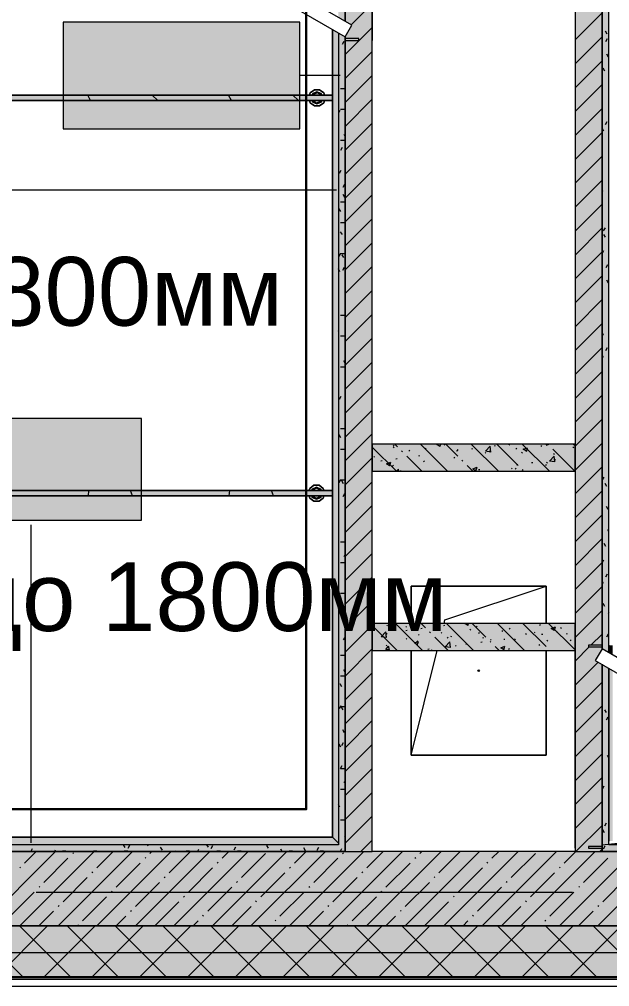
# Model space of a CAD drawing. Header units: millimetres. Extents: x -3817 to 677485, y -22715 to 103890.
# Drawn here: x 67659 to 69406, y 1631 to 4494 of the extents above; entities that cross this region are included whole.
import ezdxf

# ---------------------------------------------------------------- set-up
doc = ezdxf.new("R2010")
doc.units = ezdxf.units.MM
doc.layers.add('PDF _Геометрия', color=7, linetype='Continuous', true_color=0x1d1d1d)
doc.layers.add('PDF _Сплошная заливка', color=7, linetype='Continuous', true_color=0xffffff)
doc.layers.add('PDF _Текст', color=7, linetype='Continuous')
doc.styles.add('PDF GOST-Common', font='arial.ttf')

msp = doc.modelspace()

# ---------------------------------------------------------------- hatches: boundary and pattern name
at = {"layer": 'PDF _Сплошная заливка', "transparency": 33554559}
h = msp.add_hatch(color=256, dxfattribs=at)
h.paths.add_polyline_path([(68623.3, 2051.3), (68623.3, 4441.3), (68603.3, 4452.9), (68603.3, 2051.3)], flags=0)
h.paths.add_polyline_path([(68623.3, 4487.5), (68623.3, 5671.4), (68603.3, 5671.4), (68603.3, 4499.1), (68609.7, 4495.4)], flags=0)
for points in [[(68623.3, 2031.3), (68703.3, 2031.3), (68703.3, 5671.4), (68623.3, 5671.4), (68623.3, 5031.3), (68663.3, 5031.3), (68663.3, 5026.3), (68623.3, 5026.3), (68623.3, 4487.5), (68643.3, 4476), (68623.3, 4441.3), (68623.3, 4436.4), (68663.3, 4436.4), (68663.3, 4431.4), (68623.3, 4431.4), (68623.3, 2051.3)], [(69343.3, 2031.3), (69383.3, 2031.3), (69383.3, 2041.3), (69343.3, 2041.3), (69343.3, 2046.4), (69383.3, 2046.4), (69383.3, 2585.2), (69363.3, 2596.7), (69383.3, 2631.4), (69383.3, 2636.4), (69343.3, 2636.4), (69343.3, 2641.3), (69383.3, 2641.3), (69383.3, 5471.3), (69343.3, 5471.3), (69343.3, 5476.4), (69383.3, 5476.4), (69382.5, 5615.6), (69363.3, 5626.7), (69383.3, 5661.3), (69383.3, 5666.4), (69343.3, 5666.4), (69343.3, 5671.4), (69303.3, 5671.4), (69303.3, 2031.3)], [(68947.9, 3156.4), (69303.3, 3156.4), (69303.3, 3236.4), (68703.3, 3236.4), (68703.3, 3156.4)]]:
    msp.add_hatch(color=256, dxfattribs=at).paths.add_polyline_path(points)
h = msp.add_hatch(color=256, dxfattribs=at)
h.paths.add_polyline_path([(69383.3, 2031.3), (69403.3, 2031.3), (69403.3, 2573.6), (69383.3, 2585.2), (69383.3, 2041.3)], flags=0)
h.paths.add_polyline_path([(69403.3, 2619.8), (69403.3, 5603.6), (69383.3, 5615.2), (69383.3, 2631.4), (69400.1, 2621.6)], flags=0)
h.paths.add_polyline_path([(69403.3, 5649.8), (69403.3, 5651.4), (69400.6, 5651.4)], flags=0)
at = {"layer": 'PDF _Сплошная заливка', "true_color": 0xd7cdc4, "transparency": 33554559}
msp.add_hatch(color=254, dxfattribs=at).paths.add_polyline_path([(68205.7, 2051.3), (68603.3, 2051.3), (68603.3, 2056.3), (68585.8, 2073.8), (67303.3, 2073.8), (67303.3, 2051.3)])
at = {"layer": 'PDF _Сплошная заливка', "transparency": 33554559}
h = msp.add_hatch(color=256, dxfattribs=at)
h.paths.add_polyline_path([(69403.3, 2031.3), (70940.8, 2031.3), (70940.8, 2051.3), (69403.3, 2051.3)], flags=0)
h.paths.add_polyline_path([(72103.3, 2031.3), (72103.3, 2051.3), (71878.3, 2051.3), (71878.3, 2031.3), (71916.6, 2031.3)], flags=0)
h = msp.add_hatch(color=256, dxfattribs=at)
h.paths.add_polyline_path([(66153.3, 1811.3), (66403.3, 1811.3), (66403.3, 2031.3), (66153.3, 2031.3)], flags=0)
h.paths.add_polyline_path([(67303.3, 1811.3), (70903.3, 1811.3), (70903.3, 2031.3), (67303.3, 2031.3)], flags=0)
h.paths.add_polyline_path([(72103.3, 1811.3), (72103.3, 2031.3), (71803.3, 2031.3), (71803.3, 1811.3), (71916.6, 1811.3)], flags=0)
h = msp.add_hatch(color=256, dxfattribs=at)
h.paths.add_polyline_path([(74223.3, 1661.3), (75943.3, 1661.3), (75943.3, 1811.3), (74223.3, 1811.3)], flags=0)
h.paths.add_polyline_path([(71803.3, 1661.3), (72523.3, 1661.3), (72523.3, 1811.3), (71803.3, 1811.3)], flags=0)
h.paths.add_polyline_path([(70903.3, 1661.3), (70903.3, 1811.3), (67303.3, 1811.3), (67303.3, 1661.3), (69690.1, 1661.3)], flags=0)
h.paths.add_polyline_path([(61853.3, 1661.3), (61853.3, 1811.3), (61153.3, 1811.3), (61153.3, 1661.3), (61526.1, 1661.3)], flags=0)
h.paths.add_polyline_path([(57403.3, 1661.3), (57403.3, 1811.3), (56653.3, 1811.3), (56653.3, 1661.3), (57153.3, 1661.3)], flags=0)
h.paths.add_polyline_path([(63953.3, 1661.3), (64503.3, 1661.3), (64503.3, 1811.3), (63953.3, 1811.3)], flags=0)
h.paths.add_polyline_path([(60041.7, 1661.3), (60253.3, 1661.3), (60253.3, 1811.3), (59503.3, 1811.3), (59503.3, 1661.3)], flags=0)
h.paths.add_polyline_path([(65653.3, 1661.3), (66403.3, 1661.3), (66403.3, 1811.3), (65403.3, 1811.3), (65403.3, 1661.3)], flags=0)
h.paths.add_polyline_path([(48153.3, 1661.3), (48403.3, 1661.3), (48403.3, 1811.3), (47653.3, 1811.3), (47653.3, 1661.3)], flags=0)
h.paths.add_polyline_path([(49303.3, 1661.3), (50014.8, 1661.3), (50014.8, 1811.3), (49303.3, 1811.3)], flags=0)
h.paths.add_polyline_path([(52619.9, 1661.3), (53553.3, 1661.3), (53553.3, 1811.3), (52114.8, 1811.3), (52114.8, 1661.3)], flags=0)
h.paths.add_polyline_path([(44455.9, 1661.3), (44553.3, 1661.3), (44553.3, 1811.3), (42980.8, 1811.3), (42980.8, 1661.3), (43773.3, 1661.3)], flags=0)
h.paths.add_polyline_path([(40183.3, 1661.3), (40880.8, 1661.3), (40880.8, 1811.3), (40183.3, 1811.3)], flags=0)
h.paths.add_polyline_path([(39283.3, 1661.3), (39283.3, 1811.3), (38985.9, 1811.3), (38985.9, 1661.3)], flags=0)

# ---------------------------------------------------------------- linework, layer by layer
at = {"layer": 'PDF _Геометрия', "color": 231, "lineweight": 30, "true_color": 0xff80c0}
msp.add_lwpolyline([(67303.3, 2156.3), (68508.3, 2156.3), (68508.3, 5551.3), (67203.3, 5551.3), (67203.3, 9471.3), (66273.3, 9471.3), (66273.3, 9191.4), (65993.3, 9191.4), (65993.3, 2437.9)], dxfattribs=at)
at = {"layer": 'PDF _Геометрия', "color": 7, "lineweight": 9}
for points in [[(68703.3, 5671.4), (68623.3, 5671.4), (68623.3, 4487.5), (68623.3, 5671.4)], [(68603.3, 2056.3), (68585.8, 2073.8), (67303.3, 2073.8), (68585.8, 2073.8), (68585.8, 4463), (68585.8, 2073.8)], [(68608.3, 4327.8), (68489.5, 4327.8)], [(68585.8, 4269.4), (67308.6, 4269.4), (68585.8, 4269.4)], [(68551.8, 4269.4), (68550.7, 4272), (68540, 4276.4), (68529.4, 4272), (68528.3, 4269.4)], [(68528.3, 4269.4), (68531, 4269.4), (68534.7, 4269.4), (68538.5, 4269.4), (68541.9, 4269.4), (68545.5, 4269.4), (68549, 4269.4), (68551.7, 4269.4)], [(68585.8, 4253.3), (67308.6, 4253.3), (68585.8, 4253.3)], [(68551.7, 4253.3), (68549, 4253.3), (68545.3, 4253.3), (68541.6, 4253.3), (68538.2, 4253.3), (68534.5, 4253.3), (68531, 4253.3), (68528.3, 4253.3)], [(68528.3, 4253.3), (68529.4, 4250.7), (68540, 4246.3), (68550.7, 4250.7), (68551.8, 4253.3)], [(68597.8, 3988.3), (67610.6, 3988.3)], [(68550.3, 3099.4), (68549.2, 3102), (68538.6, 3106.4), (68527.9, 3102), (68526.8, 3099.4)], [(68526.9, 3099.4), (68529.6, 3099.4), (68533.2, 3099.4), (68537, 3099.4), (68540.4, 3099.4), (68544.1, 3099.4), (68547.5, 3099.4), (68550.3, 3099.4)], [(68526.8, 3083.3), (68527.9, 3080.7), (68538.6, 3076.3), (68549.2, 3080.7), (68550.3, 3083.3)], [(68550.3, 3083.3), (68547.5, 3083.3), (68543.9, 3083.3), (68540.1, 3083.3), (68536.7, 3083.3), (68533.1, 3083.3), (68529.6, 3083.3), (68526.9, 3083.3)], [(67694.4, 2056.9), (67694.4, 2998.2)], [(68915.8, 2706.3), (68918.3, 2716.4), (69218.3, 2816.3)], [(68818.3, 2316.4), (68895.8, 2626.3)], [(69303.3, 2031.3), (69383.3, 2031.3), (69383.3, 2585.2), (69383.3, 2031.3)], [(68623.3, 2031.3), (68703.3, 2031.3)], [(67303.3, 1732.3), (70903.3, 1732.3)], [(67303.3, 1661.3), (70903.3, 1661.3)], [(67303.3, 1658.4), (70903.3, 1658.4)]]:
    msp.add_lwpolyline(points, dxfattribs=at)
at = {"layer": 'PDF _Геометрия', "color": 9, "lineweight": 9, "true_color": 0xc0c0c0}
for points in [[(69303.3, 2031.3), (68703.3, 2031.3), (68703.3, 5671.4), (69303.3, 5671.4)], [(68703.3, 3156.4), (69303.3, 3156.4), (69303.3, 3236.4), (68703.3, 3236.4)], [(68703.3, 2626.3), (69303.3, 2626.3), (69303.3, 2706.3), (68703.3, 2706.3)]]:
    msp.add_lwpolyline(points, close=True, dxfattribs=at)
at = {"layer": 'PDF _Геометрия', "color": 7, "lineweight": 9}
for points in [[(69383.3, 2631.4), (69383.3, 5615.2)], [(68489.5, 4485.4), (67789.5, 4485.4), (67789.5, 4169.7), (68489.5, 4169.7)], [(68623.3, 4441.3), (68623.3, 2051.3)], [(68518, 4269.4), (68520.1, 4275.8), (68532.4, 4284.8), (68547.6, 4284.8), (68559.9, 4275.8), (68562, 4269.4), (68559.9, 4275.8), (68547.6, 4284.8), (68532.4, 4284.8), (68520.1, 4275.8)], [(68525.8, 4269.4), (68527.6, 4273.8), (68540, 4278.9), (68552.4, 4273.8), (68554.3, 4269.4), (68552.4, 4273.8), (68540, 4278.9), (68527.6, 4273.8)], [(68552.8, 4269.4), (68541.4, 4276.4), (68528.9, 4271.5), (68527.2, 4269.4)], [(68562, 4253.3), (68559.9, 4246.9), (68547.6, 4237.9), (68532.4, 4237.9), (68520.1, 4246.9), (68518, 4253.3), (68520.1, 4246.9), (68532.4, 4237.9), (68547.6, 4237.9), (68559.9, 4246.9)], [(68554.3, 4253.3), (68552.4, 4248.9), (68540, 4243.8), (68527.6, 4248.9), (68525.8, 4253.3), (68527.6, 4248.9), (68540, 4243.8), (68552.4, 4248.9)], [(68527.2, 4253.3), (68538.6, 4246.3), (68551.1, 4251.2), (68552.8, 4253.3)], [(68021, 3312.1), (67367.9, 3312.1), (67367.9, 3012.1), (68021, 3012.1)], [(67308.3, 3083.3), (68585.8, 3083.3), (67292.8, 3083.3), (67292.8, 3099.4), (68585.8, 3099.4), (67308.3, 3099.4), (67308.3, 3162.4), (67308.3, 2962.3), (67292.3, 2962.3), (67308.3, 2962.3)], [(68516.6, 3099.4), (68518.7, 3105.8), (68531, 3114.8), (68546.2, 3114.8), (68558.5, 3105.8), (68560.6, 3099.4), (68558.5, 3105.8), (68546.2, 3114.8), (68531, 3114.8), (68518.7, 3105.8)], [(68524.3, 3099.4), (68526.1, 3103.8), (68538.6, 3108.9), (68551, 3103.8), (68552.8, 3099.4), (68551, 3103.8), (68538.6, 3108.9), (68526.1, 3103.8)], [(68551.3, 3099.4), (68539.9, 3106.4), (68527.5, 3101.5), (68525.8, 3099.4)], [(68560.6, 3083.3), (68558.5, 3076.9), (68546.2, 3067.9), (68531, 3067.9), (68518.7, 3076.9), (68516.6, 3083.3), (68518.7, 3076.9), (68531, 3067.9), (68546.2, 3067.9), (68558.5, 3076.9)], [(68552.8, 3083.3), (68551, 3078.9), (68538.6, 3073.8), (68526.1, 3078.9), (68524.3, 3083.3), (68526.1, 3078.9), (68538.6, 3073.8), (68551, 3078.9)], [(68525.8, 3083.3), (68537.2, 3076.3), (68549.7, 3081.2), (68551.3, 3083.3)], [(69218.3, 2816.3), (68818.3, 2816.3), (68818.3, 2706.3), (68818.3, 2816.3), (69218.3, 2816.3), (69218.3, 2706.3)], [(69218.3, 2626.3), (69218.3, 2316.4), (68818.3, 2316.4), (68818.3, 2626.3), (68818.3, 2316.4), (69218.3, 2316.4)], [(70903.3, 1811.3), (67303.3, 1811.3)]]:
    msp.add_lwpolyline(points, close=True, dxfattribs=at)
at = {"layer": 'PDF _Геометрия', "color": 9, "lineweight": 9, "true_color": 0xc0c0c0}
for points in [[(69403.3, 2641.3), (69403.3, 2619.8), (69403.3, 5603.6)], [(68703.3, 5031.3), (68703.3, 4431.4)], [(68603.3, 4452.9), (68603.3, 2051.3), (67303.3, 2051.3), (67303.3, 2031.3), (68623.3, 2031.3), (68623.3, 2051.3), (68623.3, 2031.3), (67303.3, 2031.3), (67303.3, 1811.3), (67303.3, 1863.3)], [(69303.3, 2041.3), (69303.3, 2626.3)], [(70903.3, 1863.3), (70903.3, 1811.3), (70903.3, 2031.3), (69383.3, 2031.3), (69403.3, 2031.3), (70940.8, 2031.3), (70940.8, 2051.3), (69403.3, 2051.3), (69403.3, 2573.6), (69403.3, 2062.3)], [(66403.3, 1863.3), (66403.3, 1811.3), (66403.3, 1653.3), (67303.3, 1653.3), (67303.3, 1811.3), (67303.3, 1653.3), (70903.3, 1653.3), (70903.3, 1811.3), (70903.3, 1653.3), (71803.3, 1653.3), (71803.3, 1811.3), (71803.3, 1653.3), (72523.3, 1653.3), (72523.3, 1811.3), (72523.3, 1631.4), (38518.4, 1631.4)]]:
    msp.add_lwpolyline(points, dxfattribs=at)
at = {"layer": 'PDF _Геометрия', "color": 253, "lineweight": 13, "true_color": 0xaaaaaa}
for points in [[(68121, 4731.4), (68623.3, 4441.3), (68643.3, 4476), (68141, 4766)], [(68663.3, 4436.4), (68623.3, 4436.4), (68623.3, 4431.4), (68663.3, 4431.4)], [(69343.3, 2636.4), (69383.3, 2636.4), (69383.3, 2641.3), (69343.3, 2641.3)], [(69885.6, 2341.4), (69383.3, 2631.4), (69363.3, 2596.7), (69865.6, 2306.7)], [(69343.3, 2046.4), (69343.3, 2041.3), (69383.3, 2041.3), (69383.3, 2046.4)]]:
    msp.add_lwpolyline(points, close=True, dxfattribs=at)
at = {"layer": 'PDF _Геометрия', "lineweight": 9}
for points in [[(68640.9, 4477.4), (68703.3, 4539.7)], [(69303.3, 4432.6), (69383.3, 4512.6)], [(68623.3, 4389), (68703.3, 4469)], [(69303.3, 4361.9), (69383.3, 4441.9)], [(68623.3, 4318.3), (68703.3, 4398.3)], [(69303.3, 4291.2), (69383.3, 4371.2)], [(68623.3, 4247.6), (68703.3, 4327.6)], [(69303.3, 4220.5), (69383.3, 4300.5)], [(68623.3, 4176.9), (68703.3, 4256.9)], [(69303.3, 4149.8), (69383.3, 4229.8)], [(68623.3, 4106.2), (68703.3, 4186.2)], [(69303.3, 4079), (69383.3, 4159)], [(68623.3, 4035.4), (68703.3, 4115.4)], [(69303.3, 4008.3), (69383.3, 4088.3)], [(68623.3, 3964.7), (68703.3, 4044.7)], [(69303.3, 3937.6), (69383.3, 4017.6)], [(68623.3, 3894), (68703.3, 3974)], [(69303.3, 3866.9), (69383.3, 3946.9)], [(68623.3, 3823.3), (68703.3, 3903.3)], [(69303.3, 3796.2), (69383.3, 3876.2)], [(68623.3, 3752.6), (68703.3, 3832.6)], [(69303.3, 3725.5), (69383.3, 3805.5)], [(68623.3, 3681.9), (68703.3, 3761.9)], [(69303.3, 3654.8), (69383.3, 3734.8)], [(68623.3, 3611.2), (68703.3, 3691.2)], [(69303.3, 3584.1), (69383.3, 3664.1)], [(68623.3, 3540.5), (68703.3, 3620.5)], [(69303.3, 3513.4), (69383.3, 3593.4)], [(68623.3, 3469.8), (68703.3, 3549.8)], [(69303.3, 3442.7), (69383.3, 3522.7)], [(68623.3, 3399), (68703.3, 3479)], [(69303.3, 3371.9), (69383.3, 3451.9)], [(68623.3, 3328.3), (68703.3, 3408.3)], [(69303.3, 3301.2), (69383.3, 3381.2)], [(68623.3, 3257.6), (68703.3, 3337.6)], [(69303.3, 3230.5), (69383.3, 3310.5)], [(68623.3, 3186.9), (68703.3, 3266.9)], [(69303.3, 3159.8), (69383.3, 3239.8)], [(68623.3, 3116.2), (68703.3, 3196.2)], [(69303.3, 3089.1), (69383.3, 3169.1)], [(68623.3, 3045.5), (68703.3, 3125.5)], [(69303.3, 3018.4), (69383.3, 3098.4)], [(68623.3, 2974.8), (68703.3, 3054.8)], [(69303.3, 2947.7), (69383.3, 3027.7)], [(68623.3, 2904.1), (68703.3, 2984.1)], [(69303.3, 2877), (69383.3, 2957)], [(68623.3, 2833.4), (68703.3, 2913.4)], [(69303.3, 2806.3), (69383.3, 2886.3)], [(68623.3, 2762.7), (68703.3, 2842.7)], [(69303.3, 2735.5), (69383.3, 2815.5)], [(68623.3, 2691.9), (68703.3, 2771.9)], [(69303.3, 2664.8), (69383.3, 2744.8)], [(68623.3, 2621.2), (68703.3, 2701.2)], [(69350.5, 2641.3), (69383.3, 2674.1)], [(69303.3, 2594.1), (69345.5, 2636.4)], [(68623.3, 2550.5), (68703.3, 2630.5)], [(69303.3, 2523.4), (69371.7, 2591.8)], [(68623.3, 2479.8), (68703.3, 2559.8)], [(69303.3, 2452.7), (69383.3, 2532.7)], [(68623.3, 2409.1), (68703.3, 2489.1)], [(69303.3, 2382), (69383.3, 2462)], [(68623.3, 2338.4), (68703.3, 2418.4)], [(69303.3, 2311.3), (69383.3, 2391.3)], [(68623.3, 2267.7), (68703.3, 2347.7)], [(69303.3, 2240.6), (69383.3, 2320.6)], [(68623.3, 2197), (68703.3, 2277)], [(69303.3, 2169.9), (69383.3, 2249.9)], [(68623.3, 2126.3), (68703.3, 2206.3)], [(69303.3, 2099.1), (69383.3, 2179.1)], [(68623.3, 2055.5), (68703.3, 2135.5)], [(69306.2, 2031.3), (69383.3, 2108.4)], [(68669.8, 2031.3), (68703.3, 2064.8)], [(69376.9, 2031.3), (69383.3, 2037.7)], [(67546.4, 1811.3), (67766.4, 2031.3)], [(67660.4, 1811.3), (67880.4, 2031.3)], [(67674.9, 1996.9), (67709.3, 2031.3)], [(67731.9, 1939.9), (67803.2, 2011.1)], [(67774.5, 1811.3), (67994.5, 2031.3)], [(67817.4, 2025.4), (67819.8, 2027.8)], [(67888.5, 1811.3), (68108.5, 2031.3)], [(67888.7, 1982.6), (67937.4, 2031.3)], [(68002.6, 1811.3), (68222.6, 2031.3)], [(68031.3, 2011.1), (68033.7, 2013.5)], [(68045.5, 2025.4), (68051.5, 2031.3)], [(68102.6, 1968.4), (68165.5, 2031.3)], [(68116.6, 1811.3), (68336.6, 2031.3)], [(68230.7, 1811.3), (68450.7, 2031.3)], [(68259.4, 2011.1), (68279.6, 2031.3)], [(68316.4, 1954.1), (68387.7, 2025.4)], [(68344.7, 1811.3), (68564.7, 2031.3)], [(68458.8, 1811.3), (68678.8, 2031.3)], [(68473.2, 1996.9), (68507.7, 2031.3)], [(68530.3, 1939.9), (68601.5, 2011.1)], [(68572.8, 1811.3), (68792.8, 2031.3)], [(68615.8, 2025.4), (68618.2, 2027.8)], [(68686.9, 1811.3), (68906.9, 2031.3)], [(68687.1, 1982.6), (68735.8, 2031.3)], [(68800.9, 1811.3), (69020.9, 2031.3)], [(68829.6, 2011.1), (68832, 2013.5)], [(68843.9, 2025.4), (68849.8, 2031.3)], [(68900.9, 1968.4), (68963.9, 2031.3)], [(68915, 1811.3), (69135, 2031.3)], [(69029, 1811.3), (69249, 2031.3)], [(69057.7, 2011.1), (69077.9, 2031.3)], [(69114.8, 1954.1), (69186, 2025.4)], [(69143.1, 1811.3), (69363.1, 2031.3)], [(69257.1, 1811.3), (69477.1, 2031.3)], [(69271.6, 1996.9), (69306, 2031.3)], [(69328.6, 1939.9), (69399.9, 2011.1)], [(69371.2, 1811.3), (69591.2, 2031.3)], [(67660.6, 1982.6), (67663, 1985)], [(67945.7, 1925.6), (68017, 1996.9)], [(68159.6, 1911.3), (68230.9, 1982.6)], [(68245.1, 1996.9), (68247.5, 1999.3)], [(68459, 1982.6), (68461.3, 1985)], [(68744.1, 1925.6), (68815.4, 1996.9)], [(68957.9, 1911.3), (69029.2, 1982.6)], [(69043.5, 1996.9), (69045.8, 1999.3)], [(69257.3, 1982.6), (69259.7, 1985)], [(67788.9, 1882.8), (67860.2, 1954.1)], [(67874.5, 1968.4), (67876.8, 1970.7)], [(68088.3, 1954.1), (68090.7, 1956.5)], [(68373.4, 1897.1), (68444.7, 1968.4)], [(68587.3, 1882.8), (68658.6, 1954.1)], [(68672.8, 1968.4), (68675.2, 1970.7)], [(68886.7, 1954.1), (68889, 1956.5)], [(69171.8, 1897.1), (69243.1, 1968.4)], [(69385.6, 1882.8), (69456.9, 1954.1)], [(67717.7, 1925.6), (67720, 1928)], [(68002.8, 1868.6), (68074.1, 1939.9)], [(68216.6, 1854.3), (68287.9, 1925.6)], [(68302.2, 1939.9), (68304.5, 1942.2)], [(68516, 1925.6), (68518.4, 1928)], [(68801.1, 1868.6), (68872.4, 1939.9)], [(69015, 1854.3), (69086.2, 1925.6)], [(69100.5, 1939.9), (69102.9, 1942.2)], [(69314.3, 1925.6), (69316.7, 1928)], [(67632.1, 1840.1), (67703.4, 1911.3)], [(67846, 1825.8), (67917.2, 1897.1)], [(67931.5, 1911.3), (67933.9, 1913.7)], [(68145.3, 1897.1), (68147.7, 1899.5)], [(68430.5, 1840.1), (68501.7, 1911.3)], [(68644.3, 1825.8), (68715.6, 1897.1)], [(68729.8, 1911.3), (68732.2, 1913.7)], [(68943.7, 1897.1), (68946.1, 1899.5)], [(69228.8, 1840.1), (69300.1, 1911.3)], [(67774.7, 1868.6), (67777, 1871)], [(68059.8, 1811.6), (68131.1, 1882.8)], [(68287.7, 1811.3), (68344.9, 1868.6)], [(68359.2, 1882.8), (68361.5, 1885.2)], [(68573, 1868.6), (68575.4, 1871)], [(68858.1, 1811.6), (68929.4, 1882.8)], [(69086, 1811.3), (69143.3, 1868.6)], [(69157.5, 1882.8), (69159.9, 1885.2)], [(69371.4, 1868.6), (69373.7, 1871)], [(67717.4, 1811.3), (67760.4, 1854.3)], [(67945.5, 1811.3), (67974.3, 1840.1)], [(67988.5, 1854.3), (67990.9, 1856.7)], [(68202.4, 1840.1), (68204.7, 1842.4)], [(68515.8, 1811.3), (68558.8, 1854.3)], [(68743.9, 1811.3), (68772.6, 1840.1)], [(68786.9, 1854.3), (68789.2, 1856.7)], [(69000.7, 1840.1), (69003.1, 1842.4)], [(69314.1, 1811.3), (69357.1, 1854.3)], [(67668.4, 1661.3), (67518.4, 1811.3)], [(67592.7, 1661.3), (67742.7, 1811.3)], [(67809.8, 1661.3), (67659.8, 1811.3)], [(67734.1, 1661.3), (67884.1, 1811.3)], [(67951.2, 1661.3), (67801.2, 1811.3)], [(67831.7, 1811.6), (67834.1, 1813.9)], [(67875.5, 1661.3), (68025.5, 1811.3)], [(68092.7, 1661.3), (67942.7, 1811.3)], [(68016.9, 1661.3), (68166.9, 1811.3)], [(68234.1, 1661.3), (68084.1, 1811.3)], [(68158.4, 1661.3), (68308.4, 1811.3)], [(68173.6, 1811.3), (68188.1, 1825.8)], [(68375.5, 1661.3), (68225.5, 1811.3)], [(68299.8, 1661.3), (68449.8, 1811.3)], [(68516.9, 1661.3), (68366.9, 1811.3)], [(68401.7, 1811.3), (68401.9, 1811.6)], [(68416.2, 1825.8), (68418.6, 1828.2)], [(68441.2, 1661.3), (68591.2, 1811.3)], [(68658.4, 1661.3), (68508.4, 1811.3)], [(68582.6, 1661.3), (68732.6, 1811.3)], [(68630, 1811.6), (68632.4, 1813.9)], [(68799.8, 1661.3), (68649.8, 1811.3)], [(68724, 1661.3), (68874, 1811.3)], [(68941.2, 1661.3), (68791.2, 1811.3)], [(68865.5, 1661.3), (69015.5, 1811.3)], [(69082.6, 1661.3), (68932.6, 1811.3)], [(68972, 1811.3), (68986.4, 1825.8)], [(69006.9, 1661.3), (69156.9, 1811.3)], [(69224, 1661.3), (69074, 1811.3)], [(69148.3, 1661.3), (69298.3, 1811.3)], [(69200.1, 1811.3), (69200.3, 1811.6)], [(69214.5, 1825.8), (69216.9, 1828.2)], [(69365.5, 1661.3), (69215.5, 1811.3)], [(69289.7, 1661.3), (69439.7, 1811.3)], [(69506.9, 1661.3), (69356.9, 1811.3)]]:
    msp.add_lwpolyline(points, dxfattribs=at)
at = {"layer": 'PDF _Геометрия', "color": 253, "lineweight": 9, "true_color": 0x9b9b9b}
for points in [[(69398.8, 4449.8), (69393.7, 4458.5)], [(68619.5, 4428.1), (68614.5, 4419.4)], [(69398.3, 4436), (69393.3, 4427.3)], [(69402.8, 4381.7), (69397.8, 4390.4)], [(69391.7, 4340.1), (69386.7, 4348.8)], [(69402.4, 4319.3), (69403.3, 4319.3)], [(68609.9, 4288.8), (68620, 4288.8)], [(69402.4, 4258.3), (69403.3, 4258.3)], [(68607.2, 4224), (68603.3, 4217.1)], [(68609.9, 4227.8), (68620, 4227.8)], [(69384.6, 4230.4), (69383.3, 4232.7)], [(69397.2, 4190.2), (69392.2, 4181.5)], [(68623.3, 4147), (68620.1, 4152.6)], [(69388.7, 4162.4), (69383.7, 4171.1)], [(69402.4, 4166.9), (69403.3, 4166.9)], [(68609.9, 4136.4), (68620, 4136.4)], [(68614.3, 4114.3), (68609.3, 4105.6)], [(69403.3, 4076.2), (69403, 4076.7)], [(68610.2, 4046.3), (68605.2, 4037.6)], [(68621.4, 4004.7), (68616.3, 3995.9)], [(69385, 3986.1), (69383.3, 3983.2)], [(69402.4, 3984), (69403.3, 3984)], [(68609.9, 3953.5), (68620, 3953.5)], [(68622.1, 3966.2), (68617.1, 3974.9)], [(68610.9, 3924.5), (68605.9, 3933.2)], [(69402.4, 3923), (69403.3, 3923)], [(68609.9, 3892.6), (68620, 3892.6)], [(68615, 3856.5), (68610, 3865.2)], [(69392.1, 3876.5), (69387, 3867.8)], [(69393.9, 3848.6), (69388.8, 3857.3)], [(69388, 3808.4), (69383.3, 3800.3)], [(69402.4, 3831.6), (69403.3, 3831.6)], [(68609.1, 3800.6), (68604.1, 3791.8)], [(68609.9, 3801.1), (68620, 3801.1)], [(68619.1, 3788.5), (68614.1, 3797.2)], [(68608, 3746.8), (68603.3, 3754.9)], [(68620.3, 3758.9), (68615.3, 3750.2)], [(69399.1, 3766.8), (69394.1, 3758.1)], [(69402, 3712.5), (69397, 3721.3)], [(69402.4, 3648.7), (69403.3, 3648.7)], [(68609.9, 3618.2), (68620, 3618.2)], [(69402.4, 3587.7), (69403.3, 3587.7)], [(68605, 3569.1), (68603.3, 3572.1)], [(68609.9, 3557.3), (68620, 3557.3)], [(69386.9, 3562.7), (69383.3, 3556.4)], [(69398, 3521.1), (69393, 3512.3)], [(69387.9, 3493.2), (69383.3, 3501.2)], [(69402.4, 3496.3), (69403.3, 3496.3)], [(68603.9, 3486.8), (68603.3, 3485.6)], [(68609.9, 3465.8), (68620, 3465.8)], [(68623.3, 3476.5), (68619.3, 3483.4)], [(68611, 3377.1), (68606, 3368.4)], [(69402.4, 3313.4), (69403.3, 3313.4)], [(68610.1, 3255.4), (68605.1, 3264.1)], [(68609.9, 3282.9), (68620, 3282.9)], [(69402.4, 3252.5), (69403.3, 3252.5)], [(68609.9, 3222), (68620, 3222)], [(69402.4, 3161), (69403.3, 3161)], [(68609.9, 3131.4), (68604.9, 3122.7)], [(68609.9, 3130.5), (68620, 3130.5)], [(68618.3, 3119.3), (68613.3, 3128)], [(69388.8, 3139.3), (69383.7, 3130.5)], [(69397.2, 3111.4), (69392.1, 3120.1)], [(68621.1, 3089.7), (68616.1, 3081)], [(69401.2, 3043.4), (69396.2, 3052.1)], [(69403.3, 2978.9), (69400.3, 2984.1)], [(69402.4, 2978.2), (69403.3, 2978.2)], [(68623.3, 2971.6), (68623.1, 2971.4)], [(68609.9, 2947.7), (68620, 2947.7)], [(69394.2, 2933.7), (69389.1, 2942.4)], [(68604.2, 2899.9), (68603.3, 2901.5)], [(68623.3, 2910.6), (68619, 2903.3)], [(69387.7, 2893.5), (69383.3, 2885.9)], [(69402.4, 2917.2), (69403.3, 2917.2)], [(68609.9, 2886.7), (68620, 2886.7)], [(69398.8, 2851.9), (69393.8, 2843.2)], [(69387.1, 2824), (69383.3, 2830.7)], [(69402.4, 2825.7), (69403.3, 2825.7)], [(68609.9, 2795.3), (68620, 2795.3)], [(69391.2, 2756), (69386.1, 2764.7)], [(68623.3, 2744.9), (68622.5, 2746.2)], [(69403.3, 2737.6), (69400.9, 2733.5)], [(68623, 2666.3), (68617.9, 2657.6)], [(69401.8, 2674.2), (69396.8, 2665.5)], [(69402.4, 2642.9), (69403.3, 2642.9)], [(68609.9, 2612.4), (68620, 2612.4)], [(68609.9, 2551.4), (68620, 2551.4)], [(68623.3, 2562.1), (68619.6, 2568.5)], [(68613.4, 2518.1), (68608.4, 2526.9)], [(69402.4, 2490.5), (69403.3, 2490.5)], [(68610.7, 2462.2), (68605.7, 2453.5)], [(68609.9, 2460), (68620, 2460)], [(68617.5, 2450.1), (68612.5, 2458.8)], [(69396.4, 2442.2), (69391.3, 2450.9)], [(69400.7, 2428.4), (69395.7, 2419.7)], [(68621.6, 2382.1), (68616.6, 2390.8)], [(68610.4, 2340.4), (68605.4, 2349.2)], [(68617.8, 2352.5), (68612.8, 2343.8)], [(69403.3, 2308.3), (69399.5, 2314.9)], [(69402.4, 2307.6), (69403.3, 2307.6)], [(68613.7, 2284.5), (68608.7, 2275.8)], [(68609.9, 2277.1), (68620, 2277.1)], [(68623.3, 2240.1), (68619.8, 2234.2)], [(69402.4, 2246.6), (69403.3, 2246.6)], [(68603.4, 2230.8), (68603.3, 2230.9)], [(68609.9, 2216.1), (68620, 2216.1)], [(69388.5, 2224.3), (69383.4, 2215.6)], [(68607.4, 2162.7), (68603.3, 2170)], [(69402.4, 2155.2), (69403.3, 2155.2)], [(68609.9, 2124.7), (68620, 2124.7)], [(69390.4, 2086.8), (69385.3, 2095.5)], [(69395.5, 2114.7), (69390.5, 2106)], [(68623.3, 2074.4), (68621.7, 2077)], [(67697.7, 2039.1), (67693.3, 2031.3)], [(67765.7, 2035), (67763.7, 2031.3)], [(67786.9, 2033.3), (67797, 2033.3)], [(67878.4, 2033.3), (67888.4, 2033.3)], [(67972.8, 2042.7), (67967.9, 2051.3)], [(67969.8, 2033.3), (67979.9, 2033.3)], [(67985.1, 2049.1), (67980.1, 2040.4)], [(68040.9, 2046.8), (68038.2, 2051.3)], [(68082.5, 2035.6), (68077.5, 2044.4)], [(68120.2, 2031.3), (68119.1, 2033.2)], [(68152.7, 2033.3), (68162.8, 2033.3)], [(68189.2, 2036.9), (68186, 2031.3)], [(68218.6, 2043.8), (68214.2, 2051.3)], [(68230.8, 2048), (68225.8, 2039.3)], [(68244.1, 2033.3), (68254.2, 2033.3)], [(68298.9, 2043.9), (68293.8, 2035.2)], [(68305.1, 2033.3), (68315.2, 2033.3)], [(68396.3, 2040.8), (68391.2, 2049.5)], [(68436.9, 2031.3), (68432.9, 2038.4)], [(68457.5, 2033.3), (68467.6, 2033.3)], [(68505.9, 2033.7), (68500.9, 2042.5)], [(68544.6, 2042.9), (68539.6, 2034.1)], [(68548.9, 2033.3), (68559, 2033.3)], [(68612.6, 2038.8), (68608.3, 2031.3)], [(69391.5, 2046.6), (69386.4, 2037.9)]]:
    msp.add_lwpolyline(points, dxfattribs=at)
at = {"layer": 'PDF _Геометрия', "color": 9, "lineweight": 9, "true_color": 0xc3c3c1}
for points in [[(67870.4, 4253.3), (67861.7, 4269.4)], [(68069.1, 4253.3), (68052, 4269.4)], [(68286.9, 4253.3), (68278.2, 4269.4)], [(68485.6, 4253.3), (68468.5, 4269.4)], [(67863.7, 3083.3), (67865.3, 3099.4)], [(67994.5, 3083.3), (67988.7, 3099.4)], [(68280.2, 3083.3), (68281.8, 3099.4)], [(68411, 3083.3), (68405.2, 3099.4)]]:
    msp.add_lwpolyline(points, dxfattribs=at)
at = {"layer": 'PDF _Геометрия', "color": 252, "lineweight": 9, "true_color": 0x878787}
for points in [[(68777.7, 3228.9), (68770.3, 3236.4)], [(68925.7, 3156.4), (68845.7, 3236.4)], [(68903.7, 3229.6), (68894.9, 3235.6), (68896.9, 3236.4)], [(68903.7, 3229.6), (68906, 3236.4)], [(68915.3, 3236.1), (68917.8, 3233.8)], [(68956.2, 3201.3), (68921.2, 3236.4)], [(69076.5, 3156.4), (68996.5, 3236.4)], [(69134.8, 3173.6), (69072, 3236.4)], [(69107.4, 3236.4), (69110.1, 3234.6)], [(69227.4, 3156.4), (69147.4, 3236.4)], [(69218.2, 3233.7), (69220.9, 3235.7)], [(69225.3, 3234), (69222.9, 3236.4)], [(69303.3, 3231.4), (69298.3, 3236.4)], [(68774.8, 3156.4), (68703.3, 3227.9)], [(68765.2, 3228.6), (68768, 3226.8)], [(68765.8, 3231.7), (68768.5, 3233.8)], [(68792.8, 3213.8), (68790.3, 3216.4)], [(68811.6, 3218.3), (68814.1, 3216)], [(68860.1, 3224.6), (68862.9, 3222.8)], [(68953.1, 3217), (68956.5, 3217.4)], [(68955, 3220.6), (68957.8, 3218.8)], [(68997.7, 3222.8), (69001, 3223.3)], [(69037.1, 3209.8), (69039.8, 3211.8)], [(69054.2, 3213.3), (69038.4, 3215.7), (69052.3, 3230.2)], [(69049.9, 3216.5), (69052.7, 3214.7)], [(69054.2, 3213.2), (69052.3, 3230.1)], [(69065, 3231.7), (69068.3, 3232.1)], [(69128.4, 3222.3), (69131.1, 3224.3)], [(69144.8, 3212.5), (69147.6, 3210.7)], [(69159.3, 3215.4), (69150.4, 3221.3), (69162.9, 3226.1)], [(69159.3, 3215.3), (69162.9, 3226.1)], [(69202.2, 3232.4), (69205.1, 3230.6)], [(69302.9, 3156.4), (69237.9, 3221.4)], [(69239.7, 3208.5), (69242.5, 3206.7)], [(69297.1, 3228.4), (69300, 3226.6)], [(68708, 3200.5), (68710.4, 3198.2)], [(68729, 3187.5), (68732.3, 3187.9)], [(68754.4, 3172.3), (68745.5, 3178.2), (68758, 3183)], [(68754.4, 3172.2), (68758, 3183)], [(68773.5, 3193.3), (68776.8, 3193.8)], [(68850.3, 3156.4), (68805.4, 3201.3)], [(68840.9, 3202.2), (68844.2, 3202.6)], [(68854.9, 3185.1), (68857.6, 3187.1)], [(68944.8, 3196.4), (68947.4, 3198.5)], [(68971.3, 3186.2), (68968.8, 3188.7)], [(69175, 3182.2), (69178.3, 3182.7)], [(69219.1, 3183.4), (69221.5, 3181.1)], [(69244, 3183.8), (69228.2, 3186.3), (69242, 3200.7)], [(69244, 3183.8), (69242, 3200.7)], [(69242.4, 3191.1), (69245.7, 3191.5)], [(68763.7, 3172.5), (68766.3, 3174.6)], [(68775.2, 3156.4), (68780.8, 3163)], [(68782, 3156.4), (68780.8, 3163)], [(68787.2, 3158.1), (68789.9, 3156.4)], [(69001.2, 3156.4), (68983.9, 3173.6)], [(69001, 3164), (69013.5, 3168.8)], [(69001, 3164), (69009.9, 3158)], [(69009.9, 3158), (69013.5, 3168.7)], [(69018.2, 3161.6), (69021.5, 3162)], [(69115.4, 3165.6), (69117.8, 3163.3)], [(69126.2, 3163.1), (69128.9, 3165.1)], [(69130.5, 3176.4), (69133.8, 3176.8)], [(69149.8, 3158.5), (69147.3, 3161)], [(69216, 3174.5), (69218.7, 3176.5)], [(68707.5, 2700.7), (68710.3, 2698.9)], [(68776.8, 2626.3), (68709.8, 2693.4)], [(68746.4, 2699), (68749, 2701.1)], [(68852.2, 2626.3), (68772.2, 2706.3)], [(68802.4, 2696.7), (68805.2, 2694.9)], [(68847.6, 2691.3), (68850.9, 2691.8)], [(68860.7, 2693.4), (68847.7, 2706.3)], [(68897.3, 2692.7), (68900.2, 2690.9)], [(68914.9, 2700.2), (68918.3, 2700.6)], [(69003.1, 2626.3), (68923.1, 2706.3)], [(68986.2, 2699.6), (68977.4, 2705.6), (68979.3, 2706.3)], [(68986.2, 2699.6), (68988.5, 2706.3)], [(69039.2, 2665.7), (68998.6, 2706.3)], [(69010.6, 2697.5), (69013.1, 2695.2)], [(69153.9, 2626.3), (69073.9, 2706.3)], [(69108.9, 2689.6), (69111.6, 2691.6)], [(69217.7, 2638), (69149.4, 2706.3)], [(69198.7, 2701), (69201.4, 2703)], [(69303.3, 2627.9), (69224.8, 2706.3)], [(69241.7, 2685.4), (69232.9, 2691.4), (69245.3, 2696.2)], [(69241.7, 2685.4), (69245.3, 2696.1)], [(69260.6, 2694), (69263.1, 2691.8)], [(68745.4, 2664.3), (68729.6, 2666.7), (68743.5, 2681.1)], [(68745.4, 2664.2), (68743.5, 2681.1)], [(68745, 2676.9), (68747.8, 2675.1)], [(68803.1, 2685.5), (68806.4, 2685.9)], [(68803.3, 2661.9), (68805.7, 2659.6)], [(68839.9, 2672.9), (68842.7, 2671)], [(68875.8, 2678.3), (68873.3, 2680.8)], [(68927.7, 2626.3), (68888.3, 2665.7)], [(68906.9, 2679.7), (68909.4, 2677.4)], [(68925.3, 2663.7), (68928, 2665.8)], [(68934.8, 2668.8), (68937.6, 2667)], [(68992.2, 2688.7), (68995.1, 2686.9)], [(69017.6, 2677.1), (69020.3, 2679.1)], [(69029.7, 2664.8), (69032.6, 2663)], [(69087.2, 2684.7), (69090, 2682.9)], [(69156.9, 2676.2), (69159.4, 2674)], [(69182.1, 2680.7), (69184.9, 2678.9)], [(69204.6, 2674.4), (69207.9, 2674.8)], [(69249.1, 2680.2), (69252.4, 2680.7)], [(69277, 2676.7), (69279.8, 2674.9)], [(68754, 2628.1), (68743.4, 2629), (68752, 2639.2)], [(68744.2, 2639.8), (68746.9, 2641.9)], [(68754, 2628), (68752, 2639.2)], [(68836.8, 2642.3), (68828, 2648.3), (68840.4, 2653)], [(68835.5, 2652.4), (68838.1, 2654.4)], [(68836.8, 2642.2), (68840.4, 2653)], [(68935.2, 2634.8), (68919.4, 2637.3), (68933.2, 2651.7)], [(68935.2, 2634.8), (68933.2, 2651.7)], [(68949.5, 2640.6), (68952, 2638.4)], [(68980.5, 2644.9), (68983.8, 2645.3)], [(69025, 2650.7), (69028.3, 2651.2)], [(69054.3, 2650.6), (69051.8, 2653.1)], [(69053.2, 2658.4), (69055.7, 2656.2)], [(69078.5, 2626.3), (69066.9, 2638)], [(69092.4, 2628.1), (69083.5, 2634), (69096, 2638.8)], [(69092.3, 2659.6), (69095.6, 2660)], [(69092.4, 2628), (69096, 2638.8)], [(69124.6, 2660.8), (69127.5, 2659)], [(69196.6, 2641.8), (69199.2, 2643.8)], [(69219.6, 2656.8), (69222.4, 2655)], [(69288.9, 2655.1), (69291.6, 2657.2)], [(68868.2, 2630.1), (68871.5, 2630.5)], [(68878, 2626.3), (68879.5, 2628.1)], [(68879.8, 2626.3), (68879.5, 2628)], [(69106.8, 2630.4), (69109.4, 2632.4)]]:
    msp.add_lwpolyline(points, dxfattribs=at)
at = {"layer": 'PDF _Геометрия', "color": 253, "lineweight": 9, "true_color": 0xaaaaaa}
for points in [[(69383.3, 2051.3), (69503.9, 2064), (69619.2, 2101.5), (69724.2, 2162.1), (69814.3, 2243.3), (69885.6, 2341.4)], [(67708.8, 1911.3), (69296.3, 1911.3)]]:
    msp.add_lwpolyline(points, dxfattribs=at)
at = {"layer": 'PDF _Геометрия', "color": 7, "lineweight": 9}
msp.add_circle((69018.3, 2566.3), 2.5, dxfattribs=at)
at = {"layer": 'PDF _Сплошная заливка', "lineweight": 9, "transparency": 33554559}
for points in [[(68489.5, 4485.4), (67789.5, 4485.4), (68489.5, 4169.7), (67789.5, 4169.7)], [(68021, 3312.1), (67367.9, 3312.1), (68021, 3012.1), (67367.9, 3012.1)]]:
    msp.add_solid(points, dxfattribs=at)
at = {"layer": 'PDF _Сплошная заливка', "color": 254, "lineweight": 35, "true_color": 0xd7cdc4, "transparency": 33554559}
msp.add_solid([(68603.3, 2056.3), (68603.3, 4452.9), (68585.8, 2073.8), (68585.8, 4463)], dxfattribs=at)
at = {"layer": 'PDF _Сплошная заливка', "lineweight": 35, "transparency": 33554559}
for points in [[(68663.3, 4431.4), (68663.3, 4436.4), (68623.3, 4431.4), (68623.3, 4436.4)], [(68703.3, 2626.3), (69303.3, 2626.3), (68703.3, 2706.3), (69303.3, 2706.3)], [(69383.3, 2636.4), (69383.3, 2641.3), (69343.3, 2636.4), (69343.3, 2641.3)], [(67303.3, 2031.3), (68623.3, 2031.3), (67303.3, 2051.3), (68623.3, 2051.3)], [(69383.3, 2041.3), (69383.3, 2046.4), (69343.3, 2041.3), (69343.3, 2046.4)]]:
    msp.add_solid(points, dxfattribs=at)
at = {"layer": 'PDF _Сплошная заливка', "color": 254, "lineweight": 35, "true_color": 0xe2ddcd, "transparency": 33554559}
for points in [[(67308.6, 4253.3), (68585.8, 4253.3), (67308.6, 4269.4), (68585.8, 4269.4)], [(67292.8, 3083.3), (68585.8, 3083.3), (67292.8, 3099.4), (68585.8, 3099.4)]]:
    msp.add_solid(points, dxfattribs=at)
at = {"layer": 'PDF _Сплошная заливка', "color": 135, "lineweight": 35, "true_color": 0x3f92ba, "transparency": 33554559}
for points in [[(69414.3, 2613.5), (69414.3, 2641.3), (69403.3, 2619.8), (69403.3, 2641.3)], [(69414.3, 2062.3), (69414.3, 2567.3), (69403.3, 2062.3), (69403.3, 2573.6)]]:
    msp.add_solid(points, dxfattribs=at)

# ---------------------------------------------------------------- texts
at = {"layer": 'PDF _Текст', "color": 250, "true_color": 0x3c3c3c, "char_height": 203.2, "attachment_point": 4, "style": 'PDF GOST-Common'}
for insert in [(66566, 3659.3), (67052.2, 2755.9)]:
    msp.add_mtext('Н= до 1800мм', dxfattribs=dict(at, insert=insert))

doc.saveas('drawing.dxf')
